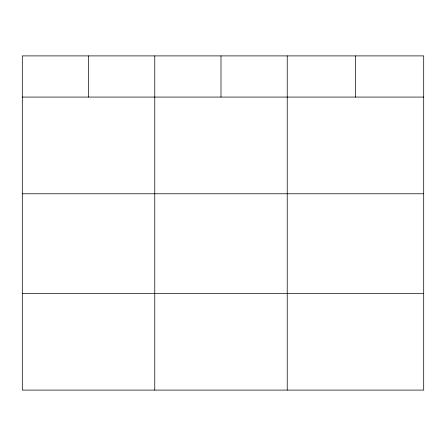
<?xml version="1.0" encoding="UTF-8"?>
<svg xmlns="http://www.w3.org/2000/svg" width="446" height="446" viewBox="0 0 446 446"><rect width="100%" height="100%" fill="white"/><g stroke="black" fill="none" stroke-linecap="round" stroke-linejoin="round"><path stroke-width="0.67" d="M423.7 193.77L423.7 55.901L22.3 55.901L22.3 390.099L423.7 390.099L423.7 193.77L22.3 193.77M22.3 97.072L423.7 97.072M22.3 293.401L423.7 293.401M355.462 55.901L355.462 97.072M287.224 55.901L287.224 390.099M220.993 55.901L220.993 97.072M154.762 55.901L154.762 390.099M88.531 55.901L88.531 97.072"/></g></svg>
